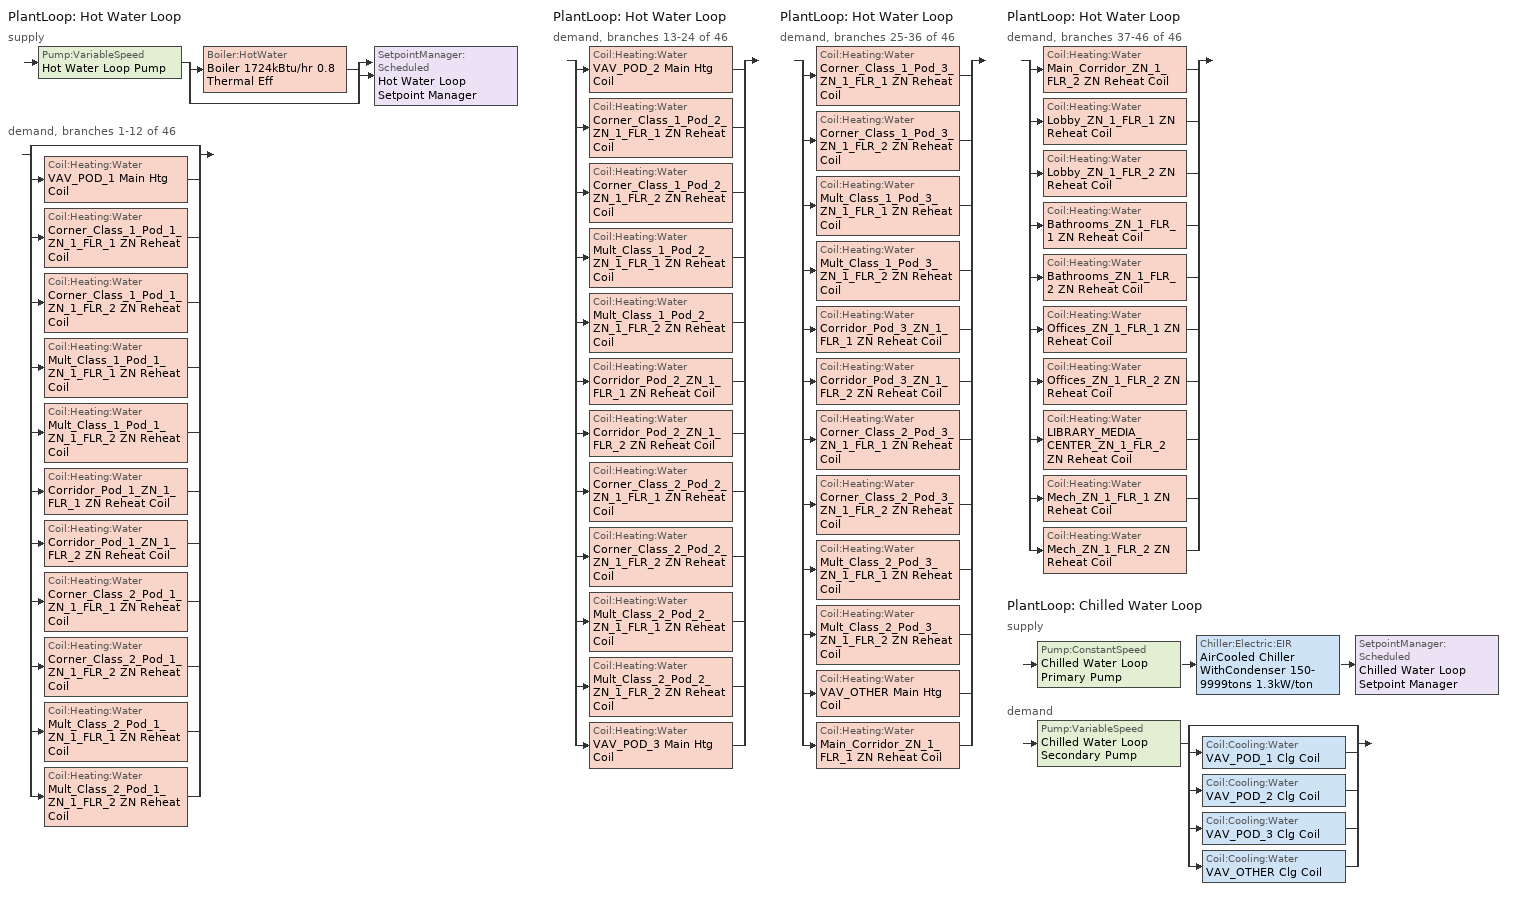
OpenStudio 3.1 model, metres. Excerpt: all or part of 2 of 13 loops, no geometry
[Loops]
PlantLoop 'Hot Water Loop'
 supply: Pump:VariableSpeed 'Hot Water Loop Pump' > split
  | Boiler:HotWater 'Boiler 1724kBtu/hr 0.8 Thermal Eff'
  | bypass
  join > SetpointManager:Scheduled 'Hot Water Loop Setpoint Manager'
 demand, branches 1-12 of 46: split
  | bypass
  | Coil:Heating:Water 'VAV_POD_1 Main Htg Coil'
  | Coil:Heating:Water 'Corner_Class_1_Pod_1_ZN_1_FLR_1 ZN Reheat Coil'
  | Coil:Heating:Water 'Corner_Class_1_Pod_1_ZN_1_FLR_2 ZN Reheat Coil'
  | Coil:Heating:Water 'Mult_Class_1_Pod_1_ZN_1_FLR_1 ZN Reheat Coil'
  | Coil:Heating:Water 'Mult_Class_1_Pod_1_ZN_1_FLR_2 ZN Reheat Coil'
  | Coil:Heating:Water 'Corridor_Pod_1_ZN_1_FLR_1 ZN Reheat Coil'
  | Coil:Heating:Water 'Corridor_Pod_1_ZN_1_FLR_2 ZN Reheat Coil'
  | Coil:Heating:Water 'Corner_Class_2_Pod_1_ZN_1_FLR_1 ZN Reheat Coil'
  | Coil:Heating:Water 'Corner_Class_2_Pod_1_ZN_1_FLR_2 ZN Reheat Coil'
  | Coil:Heating:Water 'Mult_Class_2_Pod_1_ZN_1_FLR_1 ZN Reheat Coil'
  | Coil:Heating:Water 'Mult_Class_2_Pod_1_ZN_1_FLR_2 ZN Reheat Coil'
PlantLoop 'Hot Water Loop'
 demand, branches 13-24 of 46: split
  | Coil:Heating:Water 'VAV_POD_2 Main Htg Coil'
  | Coil:Heating:Water 'Corner_Class_1_Pod_2_ZN_1_FLR_1 ZN Reheat Coil'
  | Coil:Heating:Water 'Corner_Class_1_Pod_2_ZN_1_FLR_2 ZN Reheat Coil'
  | Coil:Heating:Water 'Mult_Class_1_Pod_2_ZN_1_FLR_1 ZN Reheat Coil'
  | Coil:Heating:Water 'Mult_Class_1_Pod_2_ZN_1_FLR_2 ZN Reheat Coil'
  | Coil:Heating:Water 'Corridor_Pod_2_ZN_1_FLR_1 ZN Reheat Coil'
  | Coil:Heating:Water 'Corridor_Pod_2_ZN_1_FLR_2 ZN Reheat Coil'
  | Coil:Heating:Water 'Corner_Class_2_Pod_2_ZN_1_FLR_1 ZN Reheat Coil'
  | Coil:Heating:Water 'Corner_Class_2_Pod_2_ZN_1_FLR_2 ZN Reheat Coil'
  | Coil:Heating:Water 'Mult_Class_2_Pod_2_ZN_1_FLR_1 ZN Reheat Coil'
  | Coil:Heating:Water 'Mult_Class_2_Pod_2_ZN_1_FLR_2 ZN Reheat Coil'
  | Coil:Heating:Water 'VAV_POD_3 Main Htg Coil'
PlantLoop 'Hot Water Loop'
 demand, branches 25-36 of 46: split
  | Coil:Heating:Water 'Corner_Class_1_Pod_3_ZN_1_FLR_1 ZN Reheat Coil'
  | Coil:Heating:Water 'Corner_Class_1_Pod_3_ZN_1_FLR_2 ZN Reheat Coil'
  | Coil:Heating:Water 'Mult_Class_1_Pod_3_ZN_1_FLR_1 ZN Reheat Coil'
  | Coil:Heating:Water 'Mult_Class_1_Pod_3_ZN_1_FLR_2 ZN Reheat Coil'
  | Coil:Heating:Water 'Corridor_Pod_3_ZN_1_FLR_1 ZN Reheat Coil'
  | Coil:Heating:Water 'Corridor_Pod_3_ZN_1_FLR_2 ZN Reheat Coil'
  | Coil:Heating:Water 'Corner_Class_2_Pod_3_ZN_1_FLR_1 ZN Reheat Coil'
  | Coil:Heating:Water 'Corner_Class_2_Pod_3_ZN_1_FLR_2 ZN Reheat Coil'
  | Coil:Heating:Water 'Mult_Class_2_Pod_3_ZN_1_FLR_1 ZN Reheat Coil'
  | Coil:Heating:Water 'Mult_Class_2_Pod_3_ZN_1_FLR_2 ZN Reheat Coil'
  | Coil:Heating:Water 'VAV_OTHER Main Htg Coil'
  | Coil:Heating:Water 'Main_Corridor_ZN_1_FLR_1 ZN Reheat Coil'
PlantLoop 'Hot Water Loop'
 demand, branches 37-46 of 46: split
  | Coil:Heating:Water 'Main_Corridor_ZN_1_FLR_2 ZN Reheat Coil'
  | Coil:Heating:Water 'Lobby_ZN_1_FLR_1 ZN Reheat Coil'
  | Coil:Heating:Water 'Lobby_ZN_1_FLR_2 ZN Reheat Coil'
  | Coil:Heating:Water 'Bathrooms_ZN_1_FLR_1 ZN Reheat Coil'
  | Coil:Heating:Water 'Bathrooms_ZN_1_FLR_2 ZN Reheat Coil'
  | Coil:Heating:Water 'Offices_ZN_1_FLR_1 ZN Reheat Coil'
  | Coil:Heating:Water 'Offices_ZN_1_FLR_2 ZN Reheat Coil'
  | Coil:Heating:Water 'LIBRARY_MEDIA_CENTER_ZN_1_FLR_2 ZN Reheat Coil'
  | Coil:Heating:Water 'Mech_ZN_1_FLR_1 ZN Reheat Coil'
  | Coil:Heating:Water 'Mech_ZN_1_FLR_2 ZN Reheat Coil'
PlantLoop 'Chilled Water Loop'
 supply: Pump:ConstantSpeed 'Chilled Water Loop Primary Pump' > Chiller:Electric:EIR 'AirCooled Chiller WithCondenser 150-9999tons 1.3kW/ton' > SetpointManager:Scheduled 'Chilled Water Loop Setpoint Manager'
 demand: Pump:VariableSpeed 'Chilled Water Loop Secondary Pump' > split
  | bypass
  | Coil:Cooling:Water 'VAV_POD_1 Clg Coil'
  | Coil:Cooling:Water 'VAV_POD_2 Clg Coil'
  | Coil:Cooling:Water 'VAV_POD_3 Clg Coil'
  | Coil:Cooling:Water 'VAV_OTHER Clg Coil'
[PlantLoop] Glycol Concentration=0; Plant Loop Volume {m3}=Autocalculate; Load Distribution Scheme=Optimal
Name | Fluid Type | Minimum Loop Temperature {C} | Maximum Loop Temperature {C} | Common Pipe Simulation
Hot Water Loop | Water | 10
Chilled Water Loop |  | 1 | 40 | CommonPipe
[Sizing:Plant] Sizing Option=NonCoincident; Zone Timesteps in Averaging Window=1; Coincident Sizing Factor Mode=None
Name | Loop Type | Design Loop Exit Temperature {C} | Loop Design Temperature Difference {deltaC}
Hot Water Loop | Heating | 82.2222 | 11.1111
Chilled Water Loop | Cooling | 6.66667 | 5.61111
[SetpointManager:Scheduled] Control Variable=Temperature
Name | Schedule | Setpoint Node or NodeList
Hot Water Loop Setpoint Manager | Hot Water Loop Temp - 180F | Hot Water Loop Supply Outlet Node
Chilled Water Loop Setpoint Manager | Chilled Water Loop Temp - 44F | Chilled Water Loop Supply Outlet Node
[Pump:VariableSpeed] Pump Control Type=Intermittent; Skin Loss Radiative Fraction=0.5; Design Power Sizing Method=PowerPerFlowPerPressure; Design Electric Power per Unit Flow Rate {W/(m3/s)}=348701.1; Design Shaft Power per Unit Flow Rate per Unit Head {W-s/m3-Pa}=1.28205; Design Minimum Flow Rate Fraction=0
Name | Rated Pump Head {Pa} | Motor Efficiency | Fraction of Motor Inefficiencies to Fluid Stream | Coefficient 1 of the Part Load Performance Curve | Coefficient 2 of the Part Load Performance Curve | Coefficient 3 of the Part Load Performance Curve | Coefficient 4 of the Part Load Performance Curve
Hot Water Loop Pump | 179344 | 0.895
Chilled Water Loop Secondary Pump | 134508 | 0.917 | 0 | 0 | 0.0205 | 0.4101 | 0.5753
[Boiler:HotWater]
Boiler 1724kBtu/hr 0.8 Thermal Eff: Fuel Type=NaturalGas; Nominal Thermal Efficiency=0.8; Efficiency Curve Temperature Evaluation Variable=LeavingBoiler; Normalized Boiler Efficiency Curve=Boiler with No Minimum Turndown; Minimum Part Load Ratio=0; Maximum Part Load Ratio=1.2; Optimum Part Load Ratio=1; Water Outlet Upper Temperature Limit {C}=95; Boiler Flow Mode=LeavingSetpointModulated; Parasitic Electric Load {W}=0; Sizing Factor=1
[Pump:ConstantSpeed]
Chilled Water Loop Primary Pump: Rated Flow Rate {m3/s}=autosize; Rated Pump Head {Pa}=44836; Rated Power Consumption {W}=autosize; Motor Efficiency=0.895; Fraction of Motor Inefficiencies to Fluid Stream=0; Pump Control Type=Intermittent; Design Power Sizing Method=PowerPerFlowPerPressure; Design Electric Power per Unit Flow Rate {W/(m3/s)}=348701.1; Design Shaft Power per Unit Flow Rate per Unit Head {W-s/m3-Pa}=1.28205
[Coil:Heating:Water] Availability Schedule=Always On Discrete; Rated Inlet Water Temperature {C}=82.2222; Rated Outlet Water Temperature {C}=71.1111
Name | Rated Inlet Air Temperature {C} | Rated Outlet Air Temperature {C}
VAV_POD_1 Main Htg Coil; VAV_POD_2 Main Htg Coil; VAV_POD_3 Main Htg Coil; VAV_OTHER Main Htg Coil | 7.22222 | 12.7778
Corner_Class_1_Pod_1_ZN_1_FLR_1 ZN Reheat Coil; Corner_Class_1_Pod_1_ZN_1_FLR_2 ZN Reheat Coil; Mult_Class_1_Pod_1_ZN_1_FLR_1 ZN Reheat Coil; Mult_Class_1_Pod_1_ZN_1_FLR_2 ZN Reheat Coil; Corridor_Pod_1_ZN_1_FLR_1 ZN Reheat Coil; Corridor_Pod_1_ZN_1_FLR_2 ZN Reheat Coil; Corner_Class_2_Pod_1_ZN_1_FLR_1 ZN Reheat Coil; Corner_Class_2_Pod_1_ZN_1_FLR_2 ZN Reheat Coil; Mult_Class_2_Pod_1_ZN_1_FLR_1 ZN Reheat Coil; Mult_Class_2_Pod_1_ZN_1_FLR_2 ZN Reheat Coil; Corner_Class_1_Pod_2_ZN_1_FLR_1 ZN Reheat Coil; Corner_Class_1_Pod_2_ZN_1_FLR_2 ZN Reheat Coil; Mult_Class_1_Pod_2_ZN_1_FLR_1 ZN Reheat Coil; Mult_Class_1_Pod_2_ZN_1_FLR_2 ZN Reheat Coil; Corridor_Pod_2_ZN_1_FLR_1 ZN Reheat Coil; Corridor_Pod_2_ZN_1_FLR_2 ZN Reheat Coil; Corner_Class_2_Pod_2_ZN_1_FLR_1 ZN Reheat Coil; Corner_Class_2_Pod_2_ZN_1_FLR_2 ZN Reheat Coil; Mult_Class_2_Pod_2_ZN_1_FLR_1 ZN Reheat Coil; Mult_Class_2_Pod_2_ZN_1_FLR_2 ZN Reheat Coil; Corner_Class_1_Pod_3_ZN_1_FLR_1 ZN Reheat Coil; Corner_Class_1_Pod_3_ZN_1_FLR_2 ZN Reheat Coil; Mult_Class_1_Pod_3_ZN_1_FLR_1 ZN Reheat Coil; Mult_Class_1_Pod_3_ZN_1_FLR_2 ZN Reheat Coil; Corridor_Pod_3_ZN_1_FLR_1 ZN Reheat Coil; Corridor_Pod_3_ZN_1_FLR_2 ZN Reheat Coil; Corner_Class_2_Pod_3_ZN_1_FLR_1 ZN Reheat Coil; Corner_Class_2_Pod_3_ZN_1_FLR_2 ZN Reheat Coil; Mult_Class_2_Pod_3_ZN_1_FLR_1 ZN Reheat Coil; Mult_Class_2_Pod_3_ZN_1_FLR_2 ZN Reheat Coil; Main_Corridor_ZN_1_FLR_1 ZN Reheat Coil; Main_Corridor_ZN_1_FLR_2 ZN Reheat Coil; Lobby_ZN_1_FLR_1 ZN Reheat Coil; Lobby_ZN_1_FLR_2 ZN Reheat Coil; Bathrooms_ZN_1_FLR_1 ZN Reheat Coil; Bathrooms_ZN_1_FLR_2 ZN Reheat Coil; Offices_ZN_1_FLR_1 ZN Reheat Coil; Offices_ZN_1_FLR_2 ZN Reheat Coil; LIBRARY_MEDIA_CENTER_ZN_1_FLR_2 ZN Reheat Coil; Mech_ZN_1_FLR_1 ZN Reheat Coil; Mech_ZN_1_FLR_2 ZN Reheat Coil | 12.7778 | 40
[Controller:WaterCoil] Minimum Actuated Flow {m3/s}=0
Name | Water Coil | Action | Controller Convergence Tolerance {deltaC}
VAV_POD_1 Main Htg Coil Controller | VAV_POD_1 Main Htg Coil | Normal | 0.0001
VAV_POD_1 Clg Coil Controller | VAV_POD_1 Clg Coil | Reverse
Corner_Class_1_Pod_1_ZN_1_FLR_1 ZN Reheat Coil Controller | Corner_Class_1_Pod_1_ZN_1_FLR_1 ZN Reheat Coil | Normal | 0.0001
Corner_Class_1_Pod_1_ZN_1_FLR_2 ZN Reheat Coil Controller | Corner_Class_1_Pod_1_ZN_1_FLR_2 ZN Reheat Coil | Normal | 0.0001
Mult_Class_1_Pod_1_ZN_1_FLR_1 ZN Reheat Coil Controller | Mult_Class_1_Pod_1_ZN_1_FLR_1 ZN Reheat Coil | Normal | 0.0001
Mult_Class_1_Pod_1_ZN_1_FLR_2 ZN Reheat Coil Controller | Mult_Class_1_Pod_1_ZN_1_FLR_2 ZN Reheat Coil | Normal | 0.0001
Corridor_Pod_1_ZN_1_FLR_1 ZN Reheat Coil Controller | Corridor_Pod_1_ZN_1_FLR_1 ZN Reheat Coil | Normal | 0.0001
Corridor_Pod_1_ZN_1_FLR_2 ZN Reheat Coil Controller | Corridor_Pod_1_ZN_1_FLR_2 ZN Reheat Coil | Normal | 0.0001
Corner_Class_2_Pod_1_ZN_1_FLR_1 ZN Reheat Coil Controller | Corner_Class_2_Pod_1_ZN_1_FLR_1 ZN Reheat Coil | Normal | 0.0001
Corner_Class_2_Pod_1_ZN_1_FLR_2 ZN Reheat Coil Controller | Corner_Class_2_Pod_1_ZN_1_FLR_2 ZN Reheat Coil | Normal | 0.0001
Mult_Class_2_Pod_1_ZN_1_FLR_1 ZN Reheat Coil Controller | Mult_Class_2_Pod_1_ZN_1_FLR_1 ZN Reheat Coil | Normal | 0.0001
Mult_Class_2_Pod_1_ZN_1_FLR_2 ZN Reheat Coil Controller | Mult_Class_2_Pod_1_ZN_1_FLR_2 ZN Reheat Coil | Normal | 0.0001
VAV_POD_2 Main Htg Coil Controller | VAV_POD_2 Main Htg Coil | Normal | 0.0001
VAV_POD_2 Clg Coil Controller | VAV_POD_2 Clg Coil | Reverse
Corner_Class_1_Pod_2_ZN_1_FLR_1 ZN Reheat Coil Controller | Corner_Class_1_Pod_2_ZN_1_FLR_1 ZN Reheat Coil | Normal | 0.0001
Corner_Class_1_Pod_2_ZN_1_FLR_2 ZN Reheat Coil Controller | Corner_Class_1_Pod_2_ZN_1_FLR_2 ZN Reheat Coil | Normal | 0.0001
Mult_Class_1_Pod_2_ZN_1_FLR_1 ZN Reheat Coil Controller | Mult_Class_1_Pod_2_ZN_1_FLR_1 ZN Reheat Coil | Normal | 0.0001
Mult_Class_1_Pod_2_ZN_1_FLR_2 ZN Reheat Coil Controller | Mult_Class_1_Pod_2_ZN_1_FLR_2 ZN Reheat Coil | Normal | 0.0001
Corridor_Pod_2_ZN_1_FLR_1 ZN Reheat Coil Controller | Corridor_Pod_2_ZN_1_FLR_1 ZN Reheat Coil | Normal | 0.0001
Corridor_Pod_2_ZN_1_FLR_2 ZN Reheat Coil Controller | Corridor_Pod_2_ZN_1_FLR_2 ZN Reheat Coil | Normal | 0.0001
Corner_Class_2_Pod_2_ZN_1_FLR_1 ZN Reheat Coil Controller | Corner_Class_2_Pod_2_ZN_1_FLR_1 ZN Reheat Coil | Normal | 0.0001
Corner_Class_2_Pod_2_ZN_1_FLR_2 ZN Reheat Coil Controller | Corner_Class_2_Pod_2_ZN_1_FLR_2 ZN Reheat Coil | Normal | 0.0001
Mult_Class_2_Pod_2_ZN_1_FLR_1 ZN Reheat Coil Controller | Mult_Class_2_Pod_2_ZN_1_FLR_1 ZN Reheat Coil | Normal | 0.0001
Mult_Class_2_Pod_2_ZN_1_FLR_2 ZN Reheat Coil Controller | Mult_Class_2_Pod_2_ZN_1_FLR_2 ZN Reheat Coil | Normal | 0.0001
VAV_POD_3 Main Htg Coil Controller | VAV_POD_3 Main Htg Coil | Normal | 0.0001
VAV_POD_3 Clg Coil Controller | VAV_POD_3 Clg Coil | Reverse
Corner_Class_1_Pod_3_ZN_1_FLR_1 ZN Reheat Coil Controller | Corner_Class_1_Pod_3_ZN_1_FLR_1 ZN Reheat Coil | Normal | 0.0001
Corner_Class_1_Pod_3_ZN_1_FLR_2 ZN Reheat Coil Controller | Corner_Class_1_Pod_3_ZN_1_FLR_2 ZN Reheat Coil | Normal | 0.0001
Mult_Class_1_Pod_3_ZN_1_FLR_1 ZN Reheat Coil Controller | Mult_Class_1_Pod_3_ZN_1_FLR_1 ZN Reheat Coil | Normal | 0.0001
Mult_Class_1_Pod_3_ZN_1_FLR_2 ZN Reheat Coil Controller | Mult_Class_1_Pod_3_ZN_1_FLR_2 ZN Reheat Coil | Normal | 0.0001
Corridor_Pod_3_ZN_1_FLR_1 ZN Reheat Coil Controller | Corridor_Pod_3_ZN_1_FLR_1 ZN Reheat Coil | Normal | 0.0001
Corridor_Pod_3_ZN_1_FLR_2 ZN Reheat Coil Controller | Corridor_Pod_3_ZN_1_FLR_2 ZN Reheat Coil | Normal | 0.0001
Corner_Class_2_Pod_3_ZN_1_FLR_1 ZN Reheat Coil Controller | Corner_Class_2_Pod_3_ZN_1_FLR_1 ZN Reheat Coil | Normal | 0.0001
Corner_Class_2_Pod_3_ZN_1_FLR_2 ZN Reheat Coil Controller | Corner_Class_2_Pod_3_ZN_1_FLR_2 ZN Reheat Coil | Normal | 0.0001
Mult_Class_2_Pod_3_ZN_1_FLR_1 ZN Reheat Coil Controller | Mult_Class_2_Pod_3_ZN_1_FLR_1 ZN Reheat Coil | Normal | 0.0001
Mult_Class_2_Pod_3_ZN_1_FLR_2 ZN Reheat Coil Controller | Mult_Class_2_Pod_3_ZN_1_FLR_2 ZN Reheat Coil | Normal | 0.0001
VAV_OTHER Main Htg Coil Controller | VAV_OTHER Main Htg Coil | Normal | 0.0001
VAV_OTHER Clg Coil Controller | VAV_OTHER Clg Coil | Reverse
Main_Corridor_ZN_1_FLR_1 ZN Reheat Coil Controller | Main_Corridor_ZN_1_FLR_1 ZN Reheat Coil | Normal | 0.0001
Main_Corridor_ZN_1_FLR_2 ZN Reheat Coil Controller | Main_Corridor_ZN_1_FLR_2 ZN Reheat Coil | Normal | 0.0001
Lobby_ZN_1_FLR_1 ZN Reheat Coil Controller | Lobby_ZN_1_FLR_1 ZN Reheat Coil | Normal | 0.0001
Lobby_ZN_1_FLR_2 ZN Reheat Coil Controller | Lobby_ZN_1_FLR_2 ZN Reheat Coil | Normal | 0.0001
Bathrooms_ZN_1_FLR_1 ZN Reheat Coil Controller | Bathrooms_ZN_1_FLR_1 ZN Reheat Coil | Normal | 0.0001
Bathrooms_ZN_1_FLR_2 ZN Reheat Coil Controller | Bathrooms_ZN_1_FLR_2 ZN Reheat Coil | Normal | 0.0001
Offices_ZN_1_FLR_1 ZN Reheat Coil Controller | Offices_ZN_1_FLR_1 ZN Reheat Coil | Normal | 0.0001
Offices_ZN_1_FLR_2 ZN Reheat Coil Controller | Offices_ZN_1_FLR_2 ZN Reheat Coil | Normal | 0.0001
LIBRARY_MEDIA_CENTER_ZN_1_FLR_2 ZN Reheat Coil Controller | LIBRARY_MEDIA_CENTER_ZN_1_FLR_2 ZN Reheat Coil | Normal | 0.0001
Mech_ZN_1_FLR_1 ZN Reheat Coil Controller | Mech_ZN_1_FLR_1 ZN Reheat Coil | Normal | 0.0001
Mech_ZN_1_FLR_2 ZN Reheat Coil Controller | Mech_ZN_1_FLR_2 ZN Reheat Coil | Normal | 0.0001
[Coil:Cooling:Water] Availability Schedule=Always On Discrete; Design Inlet Water Temperature {C}=Autosize; Heat Exchanger Configuration=CrossFlow
VAV_POD_1 Clg Coil; VAV_POD_2 Clg Coil; VAV_POD_3 Clg Coil; VAV_OTHER Clg Coil
[Chiller:Electric:EIR]
AirCooled Chiller WithCondenser 150-9999tons 1.3kW/ton: Reference Capacity {W}=900000; Reference COP {W/W}=2.80239; Reference Chilled Water Flow Rate {m3/s}=Autosize; Cooling Capacity Function of Temperature Curve=AirCooled_Chiller_2010_PathA_CAPFT; Electric Input to Cooling Output Ratio Function of Temperature Curve=AirCooled_Chiller_2010_PathA_EIRFT; Electric Input to Cooling Output Ratio Function of Part Load Ratio Curve=AirCooled_Chiller_AllCapacities_2004_2010_EIRFPLR; Design Heat Recovery Water Flow Rate {m3/s}=Autosize; Sizing Factor=1; Basin Heater Capacity {W/K}=0; Basin Heater Setpoint Temperature {C}=10; Condenser Heat Recovery Relative Capacity Fraction=1
[EnergyManagementSystem:InternalVariable] Internal Data Index Key=AirCooled Chiller WithCondenser 150-9999tons 1.3kW/ton; Internal Data Type=Chiller Nominal Capacity
Chiller0_Nominal_Capacity; Energy_Management_System_Internal_Variable_1
[EnergyManagementSystem:OutputVariable] EMS Variable=Chiller0_Nominal_Capacity; Type of Data in Variable=Averaged; Update Frequency=ZoneTimestep; Units=W
Chiller0 Nominal Capacity; Energy Management System Output Variable 1
[Schedule:Constant]
Always On Discrete: Value=1
[Schedule:Ruleset]
Name | Default Day Schedule
Hot Water Loop Temp - 180F | Hot Water Loop Temp - 180F Default
Chilled Water Loop Temp - 44F | Chilled Water Loop Temp - 44F Default
[Schedule:Day]
Hot Water Loop Temp - 180F Default: 24, 0, 82.2222
Chilled Water Loop Temp - 44F Default: 24, 0, 6.66667
[Curve:Cubic]
Boiler with No Minimum Turndown: Coefficient1 Constant=0.7463; Coefficient2 x=1.3196; Coefficient3 x**2=-2.2154; Coefficient4 x**3=1.1674; Minimum Value of x=0; Maximum Value of x=1.3
[Curve:Biquadratic] Minimum Value of x=5; Maximum Value of x=10; Minimum Value of y=12.7; Maximum Value of y=51.67
Name | Coefficient1 Constant | Coefficient2 x | Coefficient3 x**2 | Coefficient4 y | Coefficient5 y**2 | Coefficient6 x*y
AirCooled_Chiller_2010_PathA_CAPFT | 1.04338 | 0.0407073 | 0.0004506 | -0.0041514 | -8.86e-05 | -0.0003467
AirCooled_Chiller_2010_PathA_EIRFT | 0.596191 | -0.0099496 | 0.0007888 | 0.0004506 | 0.0004875 | -0.0007623
[Curve:Quadratic]
AirCooled_Chiller_AllCapacities_2004_2010_EIRFPLR: Coefficient1 Constant=0.141; Coefficient2 x=0.655; Coefficient3 x**2=0.203; Minimum Value of x=0; Maximum Value of x=1
